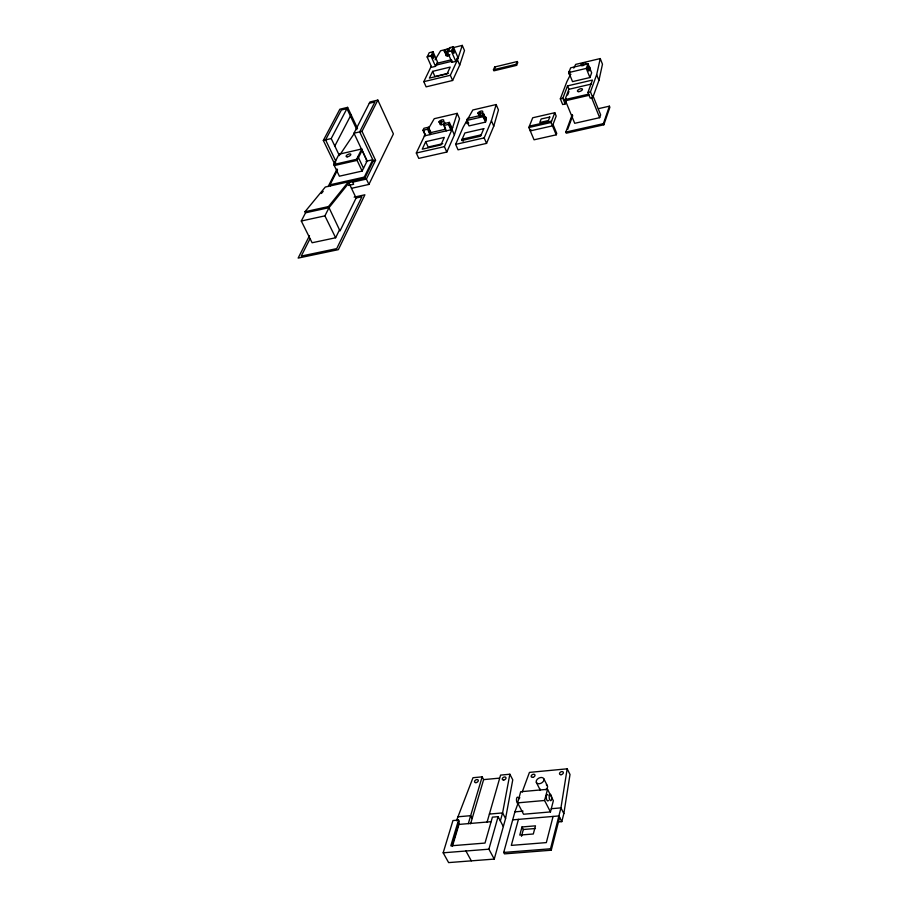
<?xml version="1.0" encoding="UTF-8"?>
<svg xmlns="http://www.w3.org/2000/svg" width="908" height="908" viewBox="0 0 908 908"><rect width="100%" height="100%" fill="white"/><g stroke="black" fill="none" stroke-linecap="round" stroke-linejoin="round"><path stroke-width="1.36" d="M467.654 123.057C467.268 125.202 465.634 120.798 467.109 121.332M467.734 121.309L468.108 123.113L468.8 123.057M424.093 131.104L424.456 132.886M557.739 821.978L561.802 821.638L563.845 813.579L570.008 774.49L567.182 768.826L529.443 772.39L522.179 792.116M567.182 768.826L560.94 807.882L550.52 848.787L551.258 850.217L504.473 853.872L503.713 852.453L514.904 811.854L518.298 802.649M451.991 845.87L459.312 821.468L458.551 820.06L452.956 820.548L443.172 852.805L448.62 862.6L494.247 859.082L505.563 818.551L512.759 779.824L509.853 774.229L500.58 775.103L487.108 822.035M509.853 774.229L502.589 812.921L500.342 820.911M570.633 74.297L566.853 81.709L560.338 98.847L562.665 104.533L565.162 103.955L562.835 98.268L567.523 85.885L592.436 80.074L587.93 92.468L590.234 98.189L592.754 97.61L598.928 80.415L602.469 64.207L600.245 58.566L575.672 64.4L573.777 68.111M592.754 97.61L590.461 91.878L596.658 74.728L600.245 58.566M551.258 850.217L559.623 817.359M553.074 816.428L546.332 842.601L511.317 845.393L518.434 819.368M550.452 811.922L553.358 800.731L547.535 789.302L520.693 791.731L517.628 802.865L523.564 814.238L550.452 811.922L544.584 800.481L547.535 789.302M521.986 826.961L519.785 835.088L533.314 833.987L535.47 825.837L521.986 826.961L523.326 829.503L521.498 836.291M494.247 859.082L488.901 849.184L498.095 816.667L492.408 817.155L485.008 843.067L450.811 845.825L458.551 820.06M493.759 126.189L498.458 109.936L496.143 104.545L472.83 109.982L463.148 127.256L455.634 144.383L458.052 149.82L486.563 143.385L493.759 126.189L491.41 120.753L496.143 104.545M468.312 823.624L482.148 776.851L472.989 777.713L456.44 820.775M470.605 823.772L483.624 779.62L482.148 776.851M452.468 846.108L458.971 824.419L457.961 822.557M425.443 133.839L416.318 153.009L418.77 158.389L446.815 152.067L454.409 134.917L459.527 118.698L457.178 113.352L434.24 118.698L428.826 128.017M457.178 113.352L452.014 129.538L444.387 146.642L446.815 152.067M431.209 66.318L423.82 81.675L426.124 86.85L452.615 80.483L459.72 65.081L464.487 50.542L462.274 45.4L452.786 47.749M452.615 80.483L450.334 75.273L457.473 59.905L462.274 45.4M567.648 129.458L572.698 115.747L572.233 114.624L565.809 132.08L566.274 133.204L603.843 124.793L603.389 123.658L609.416 106.168L598.406 108.676M603.843 124.793L609.87 107.292L609.416 106.168M567.523 85.885L568.907 89.29L565.014 99.608L574.719 123.306L599.666 117.677L600.642 114.873L593.049 95.976M589.928 77.543L591.653 72.81L588.021 63.708L570.644 67.828L568.839 72.538L572.528 81.618L589.928 77.543L586.273 68.418L588.021 63.708M530.828 129.469L530.272 130.877L552.484 125.86L556.184 116.076L554.799 112.717L532.712 117.768L528.853 127.517L534.052 139.798L556.218 134.827L556.74 133.419L553.017 124.453M565.162 103.955L565.99 101.741M566.172 98.893L565.48 100.743L589.213 95.272M567.648 94.988L568.93 91.56M556.218 134.827L551.077 122.478L554.799 112.717M486.563 143.385L484.168 137.903L491.41 120.753M516.584 65.365L516.141 64.309L517.31 61.528L494.656 66.988L493.441 69.768L493.895 70.824L516.584 65.365L517.753 62.595L517.31 61.528M485.496 122.115L486.359 120.083L483.998 114.646L467.518 118.46L466.633 120.48L469.016 125.906L485.496 122.115L483.135 116.667L483.998 114.646M449.369 122.387L451.764 127.778L450.856 129.81L448.461 124.407L449.369 122.387L444.716 123.465L443.796 125.486L446.203 130.877M425.716 141.659L422.243 149.196L440.925 144.951L444.318 137.403L425.716 141.659L428.133 147.017L442.741 143.702M428.508 127.222L430.925 132.579L429.995 134.6L427.577 129.242L428.508 127.222L423.9 128.289L422.958 130.309L425.375 135.667M455.805 61.392L457.78 57.136L453.285 46.762L449.437 47.715L447.428 51.949L451.957 62.323L455.805 61.392L451.287 50.996L453.285 46.762M451.957 62.323L452.524 61.108M448.302 54.662L447.735 55.865L445.93 51.745M432.651 71.357L429.405 78.133L447.054 73.866L450.22 67.079L432.651 71.357L434.921 76.51L448.427 73.242M435.534 66.341L437.554 62.085L433.025 51.767L429.212 52.721L427.146 56.943L431.709 67.271L435.534 66.341L430.971 56.001L433.025 51.767M436.657 64.99L437.52 63.163M351.521 188.308L368.92 184.426L393.402 133.907L377.83 100.084L369.965 101.968L353.984 133.215L367.093 161.034L362.144 171.067L339.376 176.197L333.758 164.507L339.059 154.201L361.736 148.98L362.247 150.047L357.082 160.376L334.269 165.574M356.118 198.001L340.023 230.95L328.492 206.57L348.388 181.861L356.118 198.001L361.906 196.73L336.72 248.622L301.252 256.079L310.003 238.747M368.92 184.426L366.389 179.08L375.56 160.296L361.997 131.342L377.83 100.084M330.501 185.868L329.99 184.801L364.267 177.117L372.779 159.751L365.992 161.295M348.91 182.939L329.025 207.671L305.531 212.824L301.297 221.007L312.114 242.754L335.631 237.76L339.501 229.86M305.531 212.824L304.986 211.734L325.314 187.025L364.778 178.195L373.279 160.807L375.56 160.296M348.536 185.436L353.621 184.301L352.599 182.167L353.291 180.76M333.758 164.507L356.572 159.297L361.736 148.98M301.297 221.007L324.905 215.866L329.025 207.671M309.492 235.683L298.13 258.099L338.366 249.655L364.914 194.777L354.131 197.161M328.163 186.526L337.095 169.024M329.99 184.801L337.56 169.944M339.399 155.608L334.814 146.029L351.101 114.737L347.616 107.36L339.842 109.221L323.327 140.422L334.7 164.053M323.327 140.422L331.216 138.549L347.616 107.36M435.091 59.871L440.596 50.757L450.084 48.419M340.273 154.258L354.461 133.192M321.421 193.472L323.191 191.327M427.146 56.943L430.971 56.001M447.428 51.949L451.287 50.996M436.975 63.299L451.548 59.735M457.223 58.35L458.052 58.146M436.112 65.126L451.98 61.245M423.82 81.675L450.334 75.273M493.441 69.768L516.141 64.309M369.295 103.274L374.925 101.923L359.704 131.876L373.279 160.807M568.839 72.538L586.273 68.418M353.984 133.215L361.997 131.342M568.907 89.29L591.176 84.103M422.958 130.309L427.577 129.242M443.796 125.486L448.461 124.407M466.633 120.48L483.135 116.667M560.338 98.847L562.835 98.268M587.93 92.468L590.461 91.878M565.014 99.608L588.747 94.126M430.925 132.579L445.76 129.163M451.764 127.778L452.649 127.574M424.229 135.928L452.014 129.538L454.409 134.917M481.161 134.838L462.172 139.162L463.137 141.33M529.409 126.121L551.61 121.082M416.318 153.009L444.387 146.642M528.853 127.517L551.077 122.478M455.634 144.383L484.168 137.903M565.809 132.08L603.389 123.658M348.842 182.565L353.904 181.43M352.599 182.167L366.389 179.08M304.986 211.734L328.492 206.57M483.624 779.62L499.411 778.145M517.628 802.865L544.584 800.481M457.643 816.814L470.662 815.69L472.171 818.483M489.389 814.067L502.589 812.921L505.563 818.551M514.904 811.854L523.065 811.15M551.281 808.71L560.94 807.882L563.845 813.579M458.971 824.419L491.149 821.683M512.702 819.856L558.885 815.94L561.802 821.638M523.326 829.503L535.459 828.505M443.172 852.805L488.901 849.184M503.713 852.453L550.52 848.787M445.363 128.187L444.897 126.723M484.963 117.552C483.067 115.986 485.349 121.922 485.258 118.483M465.929 851L471.32 860.852M498.095 816.667L503.327 826.53M536.367 782.48L539.988 789.574M543.79 778.746A4.165 2.792 -28.2 0 1 539.25 783.752A4.165 2.792 -28.2 0 1 537.196 779.359A4.165 2.792 -28.2 0 1 543.79 778.746L547.411 785.84M324.905 215.866L335.631 237.76M331.216 138.549L334.814 146.029M335.744 161.045L325.575 139.866L341.374 109.993L346.924 108.631L356.833 129.685M335.177 161.749L335.688 162.816M339.059 154.201L339.569 155.268M356.572 159.297L362.144 171.067M364.267 177.117L364.778 178.195M357.956 156.539L363.518 168.286M351.101 114.737L357.502 128.368M362.156 150.217L367.093 161.034M441.753 124.68L440.8 122.535L441.401 121.195L439.097 121.74L440.051 123.874A2.565 1.067 -24.3 0 0 441.549 124.714A2.565 1.067 -24.3 0 0 444.523 123.045A2.565 1.067 -24.3 0 0 443.535 121.91M444.33 51.075L446.123 55.195M457.473 59.905L459.72 65.081M480.718 115.929L479.787 113.761L480.355 112.422L478.017 112.967L478.959 115.134M494.656 66.988L495.098 68.043M591.539 97.485L599.666 117.677M596.658 74.728L598.928 80.415M482.466 113.16A2.588 1.09 -23.8 0 1 483.646 114.045A2.588 1.09 -23.8 0 1 481.354 115.747M479.628 116.02A2.588 1.09 -23.8 0 1 479.186 114.771M449.903 54.798A2.429 0.953 -24 0 1 446.94 55.978A2.429 0.953 -24 0 1 446.35 54.866M448.802 51.154A1.85 0.692 76.4 0 1 449.017 50.689M428.633 55.865A1.839 0.704 76.4 0 1 428.951 55.615M519.399 798.688A3.212 1.26 84.7 0 1 519.739 797.451M518.684 803.058A3.212 1.26 84.7 0 1 517.027 802.581A3.212 1.26 84.7 0 1 516.618 798.461A3.212 1.26 84.7 0 1 518.128 797.53M548.421 800.436A3.235 1.237 84.5 0 1 546.809 799.948A3.235 1.237 84.5 0 1 546.378 795.817A3.235 1.237 84.5 0 1 547.853 794.875M546.321 784.83A4.154 2.803 -28.2 0 1 545.799 789.688M540.419 790.176A4.154 2.803 -28.2 0 1 539.817 788.859M583.549 65.421A2.69 1.124 -22.5 0 1 580.972 64.752A2.69 1.124 -22.5 0 1 584.888 62.822A2.69 1.124 -22.5 0 1 584.786 64.808M589.042 70.302A2.032 0.658 77.3 0 1 588.1 70.336A2.032 0.658 77.3 0 1 587.533 67.521A2.032 0.658 77.3 0 1 588.475 67.487M570.701 74.433A2.02 0.67 77.3 0 1 570.508 74.025M570.349 75.012A2.02 0.67 77.3 0 1 569.327 74.467A2.02 0.67 77.3 0 1 568.907 71.811A2.02 0.67 77.3 0 1 569.849 71.891M485.383 117.37C485.905 122.081 487.221 116.02 485.383 117.37M449.574 125.225C449.732 129.776 451.73 124.634 449.574 125.225M429.825 131.524C428.099 133.419 429.075 126.825 429.825 131.524M549.771 117.03L548.432 120.526L539.795 122.489L541.157 118.993L549.771 117.03M483.782 128.652L480.57 136.223L461.57 140.536L464.873 132.977L483.782 128.652M479.197 113.863A2.588 1.09 -23.8 0 0 482.772 111.559A2.588 1.09 -23.8 0 0 479.106 111.866A2.588 1.09 -23.8 0 0 479.197 113.863M440.221 122.625A2.565 1.067 -24.3 0 0 443.785 120.333A2.565 1.067 -24.3 0 0 440.198 120.639A2.565 1.067 -24.3 0 0 440.221 122.625M445.397 51.835A2.429 0.953 -24 0 0 448.756 49.713A2.429 0.953 -24 0 0 445.363 50.076A2.429 0.953 -24 0 0 445.397 51.835M452.615 50.587A1.85 0.692 76.5 0 0 453.784 53.277A1.85 0.692 76.5 0 0 453.841 50.564A1.85 0.692 76.5 0 0 452.615 50.587M432.321 55.581A1.839 0.704 76.4 0 0 433.513 58.271A1.839 0.704 76.4 0 0 433.57 55.558A1.839 0.704 76.4 0 0 432.321 55.581M561.03 774.694A2.066 1.396 -27.6 0 0 563.278 772.209A2.066 1.396 -27.6 0 0 559.986 772.526A2.066 1.396 -27.6 0 0 561.03 774.694M532.655 777.339A2.054 1.373 -28.3 0 0 534.914 774.876A2.054 1.373 -28.3 0 0 531.657 775.182A2.054 1.373 -28.3 0 0 532.655 777.339M549.329 795.34A3.235 1.226 84.5 0 0 550.43 800.64A3.235 1.226 84.5 0 0 551.508 796.475A3.235 1.226 84.5 0 0 549.329 795.34M503.69 780.04A2.043 1.362 -29 0 0 505.949 777.589A2.043 1.362 -29 0 0 502.737 777.895A2.043 1.362 -29 0 0 503.69 780.04M475.974 782.628A2.043 1.339 -29.6 0 0 478.244 780.188A2.043 1.339 -29.6 0 0 475.066 780.483A2.043 1.339 -29.6 0 0 475.974 782.628M588.759 67.646A2.032 0.658 77.3 0 0 589.939 70.608A2.032 0.658 77.3 0 0 589.905 67.601A2.032 0.658 77.3 0 0 588.759 67.646M578.793 91.64A2.713 1.158 -22.6 0 0 582.471 89.245A2.713 1.158 -22.6 0 0 578.521 89.608A2.713 1.158 -22.6 0 0 578.793 91.64M347.208 156.823A2.576 1.067 -25.4 0 0 350.84 154.508A2.576 1.067 -25.4 0 0 347.344 154.769A2.576 1.067 -25.4 0 0 347.208 156.823"/></g></svg>
